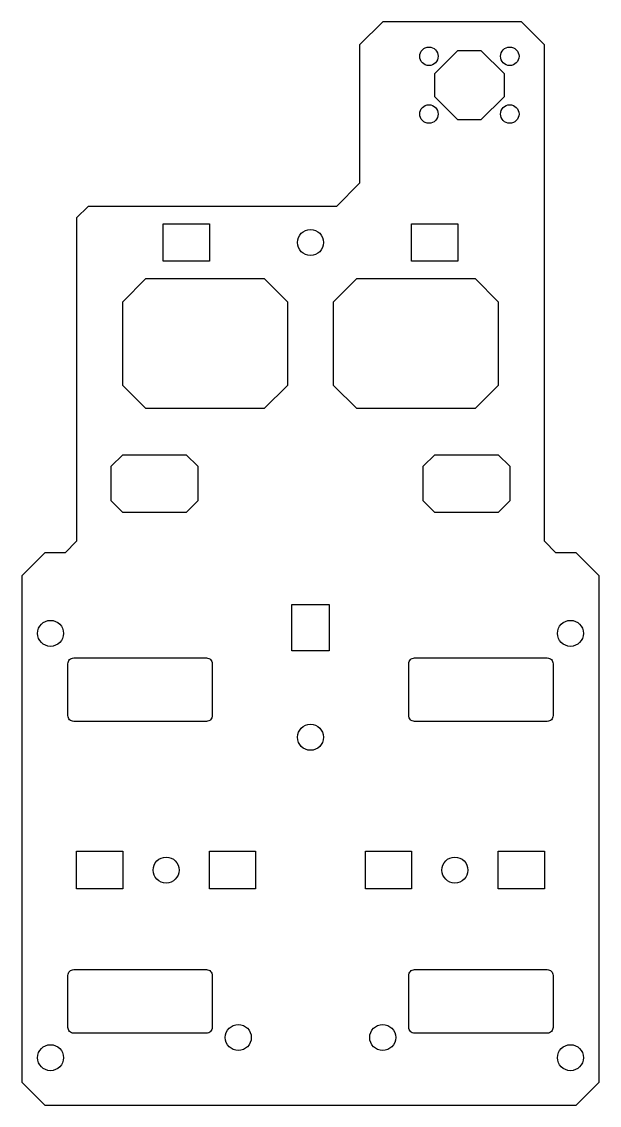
# Model space of a CAD drawing. Header units: millimetres. Extents: x 0 to 100, y 0 to 188.
import ezdxf

# ---------------------------------------------------------------- set-up
doc = ezdxf.new("R2010")
doc.units = ezdxf.units.MM

msp = doc.modelspace()

# ---------------------------------------------------------------- linework, layer by layer
for points in [[(11.5, 155.7), (9.5, 153.7), (9.5, 97.7), (7.5, 95.7), (4, 95.7), (0, 91.7), (0, 4), (4, 0), (96, 0), (100, 4), (100, 91.7), (96, 95.7), (92.5, 95.7), (90.5, 97.7), (90.5, 183.7), (86.5, 187.7), (62.5, 187.7), (58.5, 183.7), (58.5, 159.7), (54.5, 155.7)], [(79.5, 170.7), (75.5, 170.7), (71.5, 174.7), (71.5, 178.7), (75.5, 182.7), (79.5, 182.7), (83.5, 178.7), (83.5, 174.7)], [(24.5, 146.2), (24.5, 152.7), (32.5, 152.7), (32.5, 146.2)], [(67.5, 146.2), (67.5, 152.7), (75.5, 152.7), (75.5, 146.2)], [(42, 120.7), (21.5, 120.7), (17.5, 124.7), (17.5, 139.2), (21.5, 143.2), (42, 143.2), (46, 139.2), (46, 124.7)], [(54, 124.7), (54, 139.2), (58, 143.2), (78.5, 143.2), (82.5, 139.2), (82.5, 124.7), (78.5, 120.7), (58, 120.7)], [(15.5, 104.7), (15.5, 110.7), (17.5, 112.7), (28.5, 112.7), (30.5, 110.7), (30.5, 104.7), (28.5, 102.7), (17.5, 102.7)], [(84.5, 110.7), (84.5, 104.7), (82.5, 102.7), (71.5, 102.7), (69.5, 104.7), (69.5, 110.7), (71.5, 112.7), (82.5, 112.7)], [(46.75, 78.75), (46.75, 86.75), (53.25, 86.75), (53.25, 78.75)], [(9.5, 37.5), (9.5, 44), (17.5, 44), (17.5, 37.5)], [(32.5, 37.5), (32.5, 44), (40.5, 44), (40.5, 37.5)], [(59.5, 37.5), (59.5, 44), (67.5, 44), (67.5, 37.5)], [(82.5, 37.5), (82.5, 44), (90.5, 44), (90.5, 37.5)]]:
    msp.add_lwpolyline(points, close=True)
for points in [[(32, 77.5, -0.414214), (33, 76.5), (33, 67.5, -0.414214), (32, 66.5), (9, 66.5, -0.414214), (8, 67.5), (8, 76.5, -0.414214), (9, 77.5)], [(91, 77.5, -0.414214), (92, 76.5), (92, 67.5, -0.414214), (91, 66.5), (68, 66.5, -0.414214), (67, 67.5), (67, 76.5, -0.414214), (68, 77.5)], [(32, 23.5, -0.414214), (33, 22.5), (33, 13.5, -0.414214), (32, 12.5), (9, 12.5, -0.414214), (8, 13.5), (8, 22.5, -0.414214), (9, 23.5)], [(91, 23.5, -0.414214), (92, 22.5), (92, 13.5, -0.414214), (91, 12.5), (68, 12.5, -0.414214), (67, 13.5), (67, 22.5, -0.414214), (68, 23.5)]]:
    msp.add_lwpolyline(points, format="xyb", close=True)
for centre, radius in [((70.5, 181.7), 1.6), ((84.5, 181.7), 1.6), ((70.5, 171.7), 1.6), ((84.5, 171.7), 1.6), ((50, 149.45), 2.25), ((5, 81.75), 2.25), ((95, 81.75), 2.25), ((50, 63.75), 2.25), ((25, 40.75), 2.25), ((75, 40.75), 2.25), ((37.5, 11.75), 2.25), ((62.5, 11.75), 2.25), ((5, 8.25), 2.25), ((95, 8.25), 2.25)]:
    msp.add_circle(centre, radius)

doc.saveas('drawing.dxf')
